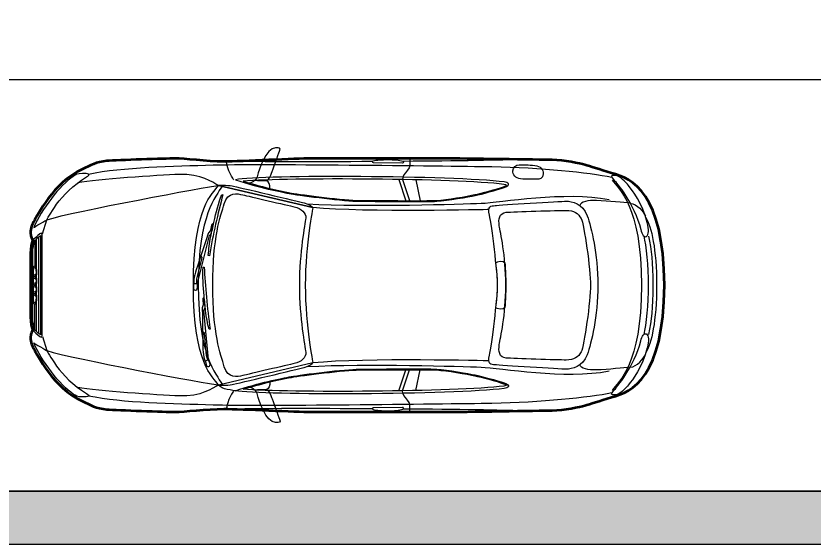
# Model space of a CAD drawing. Header units: millimetres. Extents: x 2646 to 50990, y 12226 to 40347.
# Drawn here: x 16179 to 22013, y 12226 to 16089 of the extents above; entities that cross this region are included whole.
import ezdxf

# ---------------------------------------------------------------- set-up
doc = ezdxf.new("R2010")
doc.units = ezdxf.units.MM
doc.layers.add('www.cad-blocks.net', color=7, linetype='Continuous')

# ---------------------------------------------------------------- blocks, each defined once
blk = doc.blocks.new('A$C0B5925C7')
at = {"lineweight": 25}
for points, knots in [([(2.9938, 1.7731), (2.9854, 1.7819), (2.9782, 1.7934), (2.9742, 1.808), (2.9742, 1.808), (2.9645, 1.8444), (2.9131, 2.0083), (2.8428, 2.0102), (2.8428, 2.0102), (2.8129, 2.0102), (2.8025, 2.0096), (2.8129, 1.9862), (2.8129, 1.9862), (2.8233, 1.9628), (2.8656, 1.8451), (2.8714, 1.8255), (2.8714, 1.8255), (2.8768, 1.8076), (2.8926, 1.781), (2.9032, 1.7713), (2.9032, 1.7713), (2.9322, 1.769), (2.9744, 1.7694), (2.9938, 1.7731)], [0, 0, 0, 0, 0.166667, 0.166667, 0.166667, 0.166667, 0.333333, 0.333333, 0.333333, 0.333333, 0.5, 0.5, 0.5, 0.5, 0.666667, 0.666667, 0.666667, 0.666667, 0.833333, 0.833333, 0.833333, 0.833333, 1, 1, 1, 1]), ([(1.862, 1.9319), (1.862, 1.9319), (1.862, 1.891), (1.862, 1.8776), (1.862, 1.8776), (1.862, 1.8642), (1.8945, 1.8287), (1.904, 1.8123), (1.904, 1.8123), (1.9135, 1.7959), (1.9158, 1.7779), (1.9158, 1.7779)], [0, 0, 0, 0, 0.333333, 0.333333, 0.333333, 0.333333, 0.666667, 0.666667, 0.666667, 0.666667, 1, 1, 1, 1]), ([(0.3845, 1.7931), (0.5553, 1.8273), (0.9012, 1.8636), (1.2614, 1.8698), (1.2614, 1.8698), (1.6217, 1.876), (3.0067, 1.8915), (3.2986, 1.8822), (3.2986, 1.8822), (3.5906, 1.8729), (3.9588, 1.8677), (4.2095, 1.816)], [0, 0, 0, 0, 0.333333, 0.333333, 0.333333, 0.333333, 0.666667, 0.666667, 0.666667, 0.666667, 1, 1, 1, 1]), ([(1.9153, 1.8987), (1.907, 1.8987), (1.9039, 1.91), (1.9122, 1.9125), (1.9122, 1.9125), (1.9361, 1.9201), (1.9786, 1.9239), (2.0212, 1.9239), (2.0212, 1.9239), (2.0638, 1.9239), (2.1053, 1.9214), (2.1302, 1.9138), (2.1302, 1.9138), (2.1375, 1.9113), (2.1354, 1.9012), (2.1271, 1.9012), (2.1271, 1.9012), (2.1271, 1.9012), (1.9153, 1.8987), (1.9153, 1.8987)], [0, 0, 0, 0, 0.2, 0.2, 0.2, 0.2, 0.4, 0.4, 0.4, 0.4, 0.6, 0.6, 0.6, 0.6, 0.8, 0.8, 0.8, 0.8, 1, 1, 1, 1]), ([(0.1736, 1.413), (0.2223, 1.6014), (0.3493, 1.754), (0.3721, 1.7775), (0.3721, 1.7775), (0.3922, 1.7982), (0.3944, 1.811), (0.359, 1.8077), (0.359, 1.8077), (0.3241, 1.8045), (0.2847, 1.7605), (0.2623, 1.7334), (0.2623, 1.7334), (0.2336, 1.6989), (0.1621, 1.6041), (0.1264, 1.464), (0.1264, 1.464), (0.1111, 1.4105), (0.1162, 1.3723), (0.1315, 1.3621), (0.1315, 1.3621), (0.1468, 1.3519), (0.1639, 1.3756), (0.1736, 1.413)], [0, 0, 0, 0, 0.166667, 0.166667, 0.166667, 0.166667, 0.333333, 0.333333, 0.333333, 0.333333, 0.5, 0.5, 0.5, 0.5, 0.666667, 0.666667, 0.666667, 0.666667, 0.833333, 0.833333, 0.833333, 0.833333, 1, 1, 1, 1]), ([(1.1717, 1.7605), (1.1433, 1.7569), (1.1175, 1.7393), (1.1717, 1.7205), (1.1717, 1.7205), (1.2259, 1.7017), (1.3365, 1.6711), (1.3836, 1.6616), (1.3836, 1.6616), (1.4307, 1.6522), (1.5861, 1.624), (1.6638, 1.6193), (1.6638, 1.6193), (1.7415, 1.6146), (2.1395, 1.6193), (2.2337, 1.6193), (2.2337, 1.6193), (2.3278, 1.6193), (2.6504, 1.6593), (2.7281, 1.6734), (2.7281, 1.6734), (2.8058, 1.6875), (2.9612, 1.7181), (3.1363, 1.7771), (3.1363, 1.7771), (2.9424, 1.8123), (1.5414, 1.8076), (1.1717, 1.7605)], [0, 0, 0, 0, 0.142857, 0.142857, 0.142857, 0.142857, 0.285714, 0.285714, 0.285714, 0.285714, 0.428571, 0.428571, 0.428571, 0.428571, 0.571429, 0.571429, 0.571429, 0.571429, 0.714286, 0.714286, 0.714286, 0.714286, 0.857143, 0.857143, 0.857143, 0.857143, 1, 1, 1, 1]), ([(3.2603, 1.7355), (3.3026, 1.7567), (3.3871, 1.8223), (3.5468, 1.8153), (3.5468, 1.8153), (3.7065, 1.8083), (4.147, 1.78), (4.2872, 1.7545)], [0, 0, 0, 0, 0.5, 0.5, 0.5, 0.5, 1, 1, 1, 1]), ([(4.2543, 1.822), (4.2139, 1.822), (4.1894, 1.8174), (4.2245, 1.7967), (4.2245, 1.7967), (4.4212, 1.6805), (4.5136, 1.4839), (4.5136, 1.4839), (4.5136, 1.4839), (4.5136, 1.4839), (4.6091, 1.4307), (4.6104, 1.4273), (4.6104, 1.4273), (4.5555, 1.557), (4.4172, 1.7392), (4.3213, 1.8012), (4.3213, 1.8012), (4.302, 1.8161), (4.2923, 1.822), (4.2543, 1.822)], [0, 0, 0, 0, 0.2, 0.2, 0.2, 0.2, 0.4, 0.4, 0.4, 0.4, 0.6, 0.6, 0.6, 0.6, 0.8, 0.8, 0.8, 0.8, 1, 1, 1, 1]), ([(0.3819, 0.2359), (0.3357, 0.3034), (0.1689, 0.4187), (0.1689, 1.0051), (0.1689, 1.0051), (0.1689, 1.5915), (0.3357, 1.7069), (0.3819, 1.7743)], [0, 0, 0, 0, 0.5, 0.5, 0.5, 0.5, 1, 1, 1, 1]), ([(1.1732, 1.7426), (1.1732, 1.7426), (1.1732, 1.7426), (1.1732, 1.7426), (1.1732, 1.7426), (1.1628, 1.7413), (1.1568, 1.7385), (1.1539, 1.7364), (1.1539, 1.7364), (1.1564, 1.7342), (1.1621, 1.7305), (1.1756, 1.7258), (1.1756, 1.7258), (1.2284, 1.7075), (1.3385, 1.6769), (1.386, 1.6674), (1.386, 1.6674), (1.4428, 1.6561), (1.5919, 1.6297), (1.6645, 1.6253), (1.6645, 1.6253), (1.7214, 1.6218), (1.9536, 1.6235), (2.1072, 1.6246), (2.1072, 1.6246), (2.1072, 1.6246), (2.2337, 1.6253), (2.2337, 1.6253), (2.2337, 1.6253), (2.3276, 1.6253), (2.6517, 1.6657), (2.726, 1.6792), (2.726, 1.6792), (2.8502, 1.7018), (2.9685, 1.7311), (3.0794, 1.7657), (3.0794, 1.7657), (2.7581, 1.7934), (1.5158, 1.7862), (1.1732, 1.7426)], [0, 0, 0, 0, 0.1, 0.1, 0.1, 0.1, 0.2, 0.2, 0.2, 0.2, 0.3, 0.3, 0.3, 0.3, 0.4, 0.4, 0.4, 0.4, 0.5, 0.5, 0.5, 0.5, 0.6, 0.6, 0.6, 0.6, 0.7, 0.7, 0.7, 0.7, 0.8, 0.8, 0.8, 0.8, 0.9, 0.9, 0.9, 0.9, 1, 1, 1, 1]), ([(2.9938, 1.7731), (2.9744, 1.7694), (2.9322, 1.769), (2.9032, 1.7713), (2.9032, 1.7713), (2.9041, 1.7705), (2.9051, 1.7695), (2.9059, 1.769), (2.9059, 1.769), (2.8949, 1.7638), (2.8803, 1.737), (2.8843, 1.7123), (2.8843, 1.7123), (2.8978, 1.7156), (3.0326, 1.7516), (3.0326, 1.7516), (3.0326, 1.7516), (3.0214, 1.753), (3.0063, 1.76), (2.9938, 1.7731)], [0, 0, 0, 0, 0.2, 0.2, 0.2, 0.2, 0.4, 0.4, 0.4, 0.4, 0.6, 0.6, 0.6, 0.6, 0.8, 0.8, 0.8, 0.8, 1, 1, 1, 1]), ([(2.6117, 1.6006), (2.1722, 1.5762), (1.4811, 1.5991), (1.3408, 1.6044), (1.3408, 1.6044), (1.2006, 1.6097), (0.7241, 1.6955), (0.4054, 1.6326)], [0, 0, 0, 0, 0.5, 0.5, 0.5, 0.5, 1, 1, 1, 1]), ([(3.2603, 1.7355), (3.2603, 1.7355), (2.5695, 1.5733), (2.5695, 1.5733), (2.5695, 1.5733), (2.5695, 1.5733), (2.5946, 1.5987), (2.634, 1.6079), (2.634, 1.6079), (2.6734, 1.6172), (3.1237, 1.7248), (3.1608, 1.7317), (3.1608, 1.7317), (3.1978, 1.7387), (3.2603, 1.7355), (3.2603, 1.7355)], [0, 0, 0, 0, 0.25, 0.25, 0.25, 0.25, 0.5, 0.5, 0.5, 0.5, 0.75, 0.75, 0.75, 0.75, 1, 1, 1, 1]), ([(2.6251, 1.0051), (2.6251, 0.6975), (2.5695, 0.4369), (2.5695, 0.4369), (2.5695, 0.4369), (2.5695, 0.4369), (3.2603, 0.2747), (3.2603, 0.2747), (3.2603, 0.2747), (3.302, 0.3396), (3.4434, 0.4241), (3.4434, 1.0051), (3.4434, 1.0051), (3.4434, 1.5861), (3.302, 1.6706), (3.2603, 1.7355), (3.2603, 1.7355), (3.2603, 1.7355), (2.5695, 1.5733), (2.5695, 1.5733), (2.5695, 1.5733), (2.5695, 1.5733), (2.6251, 1.3127), (2.6251, 1.0051)], [0, 0, 0, 0, 0.166667, 0.166667, 0.166667, 0.166667, 0.333333, 0.333333, 0.333333, 0.333333, 0.5, 0.5, 0.5, 0.5, 0.666667, 0.666667, 0.666667, 0.666667, 0.833333, 0.833333, 0.833333, 0.833333, 1, 1, 1, 1]), ([(3.2342, 0.2809), (3.2762, 0.3599), (3.4077, 0.4819), (3.4077, 1.0051), (3.4077, 1.0051), (3.4077, 1.5283), (3.2762, 1.6504), (3.2342, 1.7294)], [0, 0, 0, 0, 0.5, 0.5, 0.5, 0.5, 1, 1, 1, 1]), ([(2.6686, 1.0051), (2.6686, 0.761), (2.6285, 0.5611), (2.6215, 0.5149), (2.6215, 0.5149), (2.6158, 0.4771), (2.6567, 0.4422), (2.7056, 0.4317), (2.7056, 0.4317), (2.7546, 0.4211), (3.0404, 0.3536), (3.0814, 0.3444), (3.0814, 0.3444), (3.1225, 0.3351), (3.19, 0.3192), (3.2177, 0.4092), (3.2177, 0.4092), (3.2455, 0.4991), (3.3024, 0.6581), (3.3024, 1.0051), (3.3024, 1.0051), (3.3024, 1.3522), (3.2455, 1.5111), (3.2177, 1.6011), (3.2177, 1.6011), (3.19, 1.691), (3.1225, 1.6751), (3.0814, 1.6659), (3.0814, 1.6659), (3.0404, 1.6566), (2.7546, 1.5892), (2.7056, 1.5786), (2.7056, 1.5786), (2.6567, 1.568), (2.6158, 1.5331), (2.6215, 1.4954), (2.6215, 1.4954), (2.6285, 1.4491), (2.6686, 1.2493), (2.6686, 1.0051)], [0, 0, 0, 0, 0.1, 0.1, 0.1, 0.1, 0.2, 0.2, 0.2, 0.2, 0.3, 0.3, 0.3, 0.3, 0.4, 0.4, 0.4, 0.4, 0.5, 0.5, 0.5, 0.5, 0.6, 0.6, 0.6, 0.6, 0.7, 0.7, 0.7, 0.7, 0.8, 0.8, 0.8, 0.8, 0.9, 0.9, 0.9, 0.9, 1, 1, 1, 1]), ([(0.2521, 1.6055), (0.2956, 1.6107), (0.407, 1.621), (0.4971, 1.6249), (0.4971, 1.6249), (0.558, 1.6275), (0.6122, 1.6145), (0.6195, 1.5879)], [0, 0, 0, 0, 0.5, 0.5, 0.5, 0.5, 1, 1, 1, 1]), ([(0.4874, 1.0051), (0.4874, 0.7767), (0.5333, 0.5846), (0.565, 0.4965), (0.565, 0.4965), (0.5968, 0.4083), (0.678, 0.3907), (0.7185, 0.3907), (0.7185, 0.3907), (0.7591, 0.3907), (1.2055, 0.4189), (1.2373, 0.4224), (1.2373, 0.4224), (1.269, 0.4259), (1.2972, 0.4242), (1.2796, 0.4929), (1.2796, 0.4929), (1.2619, 0.5617), (1.2196, 0.9197), (1.2196, 1.0051), (1.2196, 1.0051), (1.2196, 1.0906), (1.2619, 1.4485), (1.2796, 1.5173), (1.2796, 1.5173), (1.2972, 1.5861), (1.269, 1.5843), (1.2373, 1.5878), (1.2373, 1.5878), (1.2055, 1.5914), (0.7591, 1.6196), (0.7185, 1.6196), (0.7185, 1.6196), (0.678, 1.6196), (0.5968, 1.6019), (0.565, 1.5138), (0.565, 1.5138), (0.5333, 1.4256), (0.4874, 1.2336), (0.4874, 1.0051)], [0, 0, 0, 0, 0.1, 0.1, 0.1, 0.1, 0.2, 0.2, 0.2, 0.2, 0.3, 0.3, 0.3, 0.3, 0.4, 0.4, 0.4, 0.4, 0.5, 0.5, 0.5, 0.5, 0.6, 0.6, 0.6, 0.6, 0.7, 0.7, 0.7, 0.7, 0.8, 0.8, 0.8, 0.8, 0.9, 0.9, 0.9, 0.9, 1, 1, 1, 1]), ([(3.361, 1.5493), (3.3701, 1.5234), (3.3724, 1.5021), (3.3732, 1.4762), (3.3732, 1.4762), (3.3732, 1.4572), (3.3785, 1.1707), (3.3785, 1.1707), (3.3785, 1.1707), (3.3785, 1.1707), (3.3709, 1.1486), (3.3709, 1.1486), (3.3709, 1.1486), (3.3709, 1.1486), (3.3739, 1.1235), (3.3747, 1.1098), (3.3747, 1.1098), (3.3762, 1.0961), (3.364, 1.0938), (3.364, 1.0938), (3.364, 1.0938), (3.364, 1.0938), (3.3564, 1.1692), (3.3564, 1.1692), (3.3564, 1.1692), (3.3564, 1.1692), (3.3663, 1.1898), (3.3663, 1.1898), (3.3663, 1.1898), (3.3663, 1.1898), (3.3328, 1.5478), (3.3328, 1.5478), (3.3328, 1.5478), (3.3328, 1.5478), (3.329, 1.5585), (3.3236, 1.5752), (3.3236, 1.5752), (3.3183, 1.5912), (3.3229, 1.5966), (3.3297, 1.5988), (3.3297, 1.5988), (3.3373, 1.6011), (3.3435, 1.6027), (3.3472, 1.5928), (3.3472, 1.5928), (3.3503, 1.5829), (3.3556, 1.5661), (3.361, 1.5493)], [0, 0, 0, 0, 0.083333, 0.083333, 0.083333, 0.083333, 0.166667, 0.166667, 0.166667, 0.166667, 0.25, 0.25, 0.25, 0.25, 0.333333, 0.333333, 0.333333, 0.333333, 0.416667, 0.416667, 0.416667, 0.416667, 0.5, 0.5, 0.5, 0.5, 0.583333, 0.583333, 0.583333, 0.583333, 0.666667, 0.666667, 0.666667, 0.666667, 0.75, 0.75, 0.75, 0.75, 0.833333, 0.833333, 0.833333, 0.833333, 0.916667, 0.916667, 0.916667, 0.916667, 1, 1, 1, 1]), ([(0.5402, 1.0051), (0.5402, 0.8968), (0.588, 0.5564), (0.6091, 0.5176), (0.6091, 0.5176), (0.6303, 0.4788), (0.6603, 0.4577), (0.7185, 0.4577), (0.7185, 0.4577), (0.7768, 0.4577), (1.1032, 0.4683), (1.1561, 0.4718), (1.1561, 0.4718), (1.209, 0.4753), (1.2143, 0.5229), (1.2073, 0.5705), (1.2073, 0.5705), (1.2002, 0.6181), (1.1596, 0.7857), (1.1596, 1.0051), (1.1596, 1.0051), (1.1596, 1.2246), (1.2002, 1.3921), (1.2073, 1.4397), (1.2073, 1.4397), (1.2143, 1.4873), (1.209, 1.5349), (1.1561, 1.5385), (1.1561, 1.5385), (1.1032, 1.542), (0.7768, 1.5526), (0.7185, 1.5526), (0.7185, 1.5526), (0.6603, 1.5526), (0.6303, 1.5314), (0.6091, 1.4926), (0.6091, 1.4926), (0.588, 1.4538), (0.5402, 1.1135), (0.5402, 1.0051)], [0, 0, 0, 0, 0.1, 0.1, 0.1, 0.1, 0.2, 0.2, 0.2, 0.2, 0.3, 0.3, 0.3, 0.3, 0.4, 0.4, 0.4, 0.4, 0.5, 0.5, 0.5, 0.5, 0.6, 0.6, 0.6, 0.6, 0.7, 0.7, 0.7, 0.7, 0.8, 0.8, 0.8, 0.8, 0.9, 0.9, 0.9, 0.9, 1, 1, 1, 1]), ([(3.3366, 1.5524), (3.3366, 1.5524), (3.3472, 1.5196), (3.3472, 1.5196), (3.3472, 1.5196), (3.3472, 1.5196), (3.3617, 1.3558), (3.3617, 1.3558), (3.3617, 1.3558), (3.3617, 1.3558), (3.3747, 1.3467), (3.3747, 1.3467)], [0, 0, 0, 0, 0.333333, 0.333333, 0.333333, 0.333333, 0.666667, 0.666667, 0.666667, 0.666667, 1, 1, 1, 1]), ([(0.1367, 0.5103), (0.0948, 0.5758), (0.0578, 0.7467), (0.0578, 1.0051), (0.0578, 1.0051), (0.0578, 1.2635), (0.0948, 1.4344), (0.1367, 1.4999)], [0, 0, 0, 0, 0.5, 0.5, 0.5, 0.5, 1, 1, 1, 1]), ([(0.116, 0.6453), (0.0975, 0.7504), (0.0843, 0.834), (0.0843, 1.0051), (0.0843, 1.0051), (0.0843, 1.1763), (0.0975, 1.2598), (0.116, 1.3649)], [0, 0, 0, 0, 0.5, 0.5, 0.5, 0.5, 1, 1, 1, 1]), ([(0.1501, 0.6453), (0.1372, 0.7134), (0.1187, 0.8684), (0.1187, 1.0051), (0.1187, 1.0051), (0.1187, 1.1419), (0.1372, 1.2969), (0.1501, 1.3649)], [0, 0, 0, 0, 0.5, 0.5, 0.5, 0.5, 1, 1, 1, 1]), ([(4.6297, 1.0013), (4.6297, 1.0013), (4.6297, 0.7709), (4.6297, 0.7709), (4.6297, 0.7709), (4.6297, 0.7339), (4.6212, 0.7004), (4.6172, 0.6842), (4.6172, 0.6842), (4.6172, 0.6842), (4.6164, 0.6812), (4.6164, 0.6812), (4.6164, 0.6812), (4.6117, 0.6665), (4.5822, 0.6438), (4.5663, 0.6295), (4.5663, 0.6295), (4.5505, 0.6151), (4.5489, 0.6295), (4.5489, 0.6552), (4.5489, 0.6552), (4.5489, 0.6809), (4.5489, 1.0051), (4.5489, 1.0051), (4.5489, 1.0051), (4.5489, 1.0051), (4.5489, 1.3294), (4.5489, 1.3551), (4.5489, 1.3551), (4.5489, 1.3808), (4.5505, 1.3951), (4.5663, 1.3808), (4.5663, 1.3808), (4.5822, 1.3664), (4.6117, 1.3437), (4.6164, 1.3291), (4.6164, 1.3291), (4.6164, 1.3291), (4.6172, 1.326), (4.6172, 1.326), (4.6172, 1.326), (4.6212, 1.3099), (4.6297, 1.2763), (4.6297, 1.2394), (4.6297, 1.2394), (4.6297, 1.2394), (4.6297, 1.0089), (4.6297, 1.0089), (4.6297, 1.0089), (4.6297, 1.0089), (4.6297, 1.0013), (4.6297, 1.0013)], [0, 0, 0, 0, 0.076923, 0.076923, 0.076923, 0.076923, 0.153846, 0.153846, 0.153846, 0.153846, 0.230769, 0.230769, 0.230769, 0.230769, 0.307692, 0.307692, 0.307692, 0.307692, 0.384615, 0.384615, 0.384615, 0.384615, 0.461538, 0.461538, 0.461538, 0.461538, 0.538462, 0.538462, 0.538462, 0.538462, 0.615385, 0.615385, 0.615385, 0.615385, 0.692308, 0.692308, 0.692308, 0.692308, 0.769231, 0.769231, 0.769231, 0.769231, 0.846154, 0.846154, 0.846154, 0.846154, 0.923077, 0.923077, 0.923077, 0.923077, 1, 1, 1, 1]), ([(4.561, 1.3551), (4.561, 1.3551), (4.561, 1.3551), (4.561, 1.3551), (4.561, 1.3551), (4.561, 1.3551), (4.561, 0.6552), (4.561, 0.6552), (4.561, 0.6552), (4.561, 0.6493), (4.5611, 0.6447), (4.5613, 0.641), (4.5613, 0.641), (4.5646, 0.6439), (4.5696, 0.6482), (4.5696, 0.6482), (4.5696, 0.6482), (4.5818, 0.6588), (4.6022, 0.6763), (4.6049, 0.6848), (4.6049, 0.6848), (4.6049, 0.6848), (4.6055, 0.6872), (4.6055, 0.6872), (4.6055, 0.6872), (4.6095, 0.7029), (4.6177, 0.7354), (4.6177, 0.7709), (4.6177, 0.7709), (4.6177, 0.7709), (4.6178, 1.2394), (4.6178, 1.2394), (4.6178, 1.2394), (4.6178, 1.2748), (4.6095, 1.3074), (4.6055, 1.323), (4.6055, 1.323), (4.6055, 1.323), (4.6047, 1.3261), (4.6047, 1.3261), (4.6047, 1.3261), (4.6023, 1.3339), (4.5818, 1.3515), (4.5696, 1.362), (4.5696, 1.362), (4.5696, 1.362), (4.5646, 1.3664), (4.5613, 1.3692), (4.5613, 1.3692), (4.5611, 1.3655), (4.561, 1.361), (4.561, 1.3551)], [0, 0, 0, 0, 0.076923, 0.076923, 0.076923, 0.076923, 0.153846, 0.153846, 0.153846, 0.153846, 0.230769, 0.230769, 0.230769, 0.230769, 0.307692, 0.307692, 0.307692, 0.307692, 0.384615, 0.384615, 0.384615, 0.384615, 0.461538, 0.461538, 0.461538, 0.461538, 0.538462, 0.538462, 0.538462, 0.538462, 0.615385, 0.615385, 0.615385, 0.615385, 0.692308, 0.692308, 0.692308, 0.692308, 0.769231, 0.769231, 0.769231, 0.769231, 0.846154, 0.846154, 0.846154, 0.846154, 0.923077, 0.923077, 0.923077, 0.923077, 1, 1, 1, 1]), ([(3.3724, 0.8729), (3.377, 0.9384), (3.3716, 1.01), (3.3648, 1.0839), (3.3648, 1.0839), (3.361, 1.1197), (3.3579, 1.1555), (3.3541, 1.1905), (3.3541, 1.1905), (3.3495, 1.24), (3.3396, 1.2819), (3.329, 1.3276), (3.329, 1.3276), (3.329, 1.3276), (3.3206, 1.3276), (3.3206, 1.3276), (3.3206, 1.3276), (3.3427, 1.1722), (3.3579, 1.0107), (3.364, 0.8721), (3.364, 0.8721), (3.364, 0.8721), (3.3724, 0.8729), (3.3724, 0.8729)], [0, 0, 0, 0, 0.166667, 0.166667, 0.166667, 0.166667, 0.333333, 0.333333, 0.333333, 0.333333, 0.5, 0.5, 0.5, 0.5, 0.666667, 0.666667, 0.666667, 0.666667, 0.833333, 0.833333, 0.833333, 0.833333, 1, 1, 1, 1]), ([(1.1596, 1.0051), (1.1596, 1.0051), (1.1619, 0.8757), (1.1669, 0.842), (1.1669, 0.842), (1.17, 0.8209), (1.2331, 0.8308), (1.2322, 0.8407), (1.2322, 0.8407), (1.2261, 0.9027), (1.2196, 0.9548), (1.2196, 1.0051), (1.2196, 1.0051), (1.2196, 1.0554), (1.2261, 1.1076), (1.2322, 1.1696), (1.2322, 1.1696), (1.2331, 1.1794), (1.17, 1.1894), (1.1669, 1.1683), (1.1669, 1.1683), (1.1619, 1.1345), (1.1596, 1.0051), (1.1596, 1.0051)], [0, 0, 0, 0, 0.166667, 0.166667, 0.166667, 0.166667, 0.333333, 0.333333, 0.333333, 0.333333, 0.5, 0.5, 0.5, 0.5, 0.666667, 0.666667, 0.666667, 0.666667, 0.833333, 0.833333, 0.833333, 0.833333, 1, 1, 1, 1]), ([(3.441, 0.9841), (3.441, 0.9559), (3.4364, 0.9353), (3.4288, 0.9109), (3.4288, 0.9109), (3.4235, 0.8927), (3.3335, 0.623), (3.3335, 0.623), (3.3335, 0.623), (3.3335, 0.623), (3.319, 0.6047), (3.319, 0.6047), (3.319, 0.6047), (3.319, 0.6047), (3.3145, 0.5803), (3.3114, 0.5666), (3.3114, 0.5666), (3.3076, 0.5529), (3.2954, 0.5544), (3.2954, 0.5544), (3.2954, 0.5544), (3.2954, 0.5544), (3.3122, 0.6291), (3.3122, 0.6291), (3.3122, 0.6291), (3.3122, 0.6291), (3.3244, 0.6413), (3.3244, 0.6413), (3.3244, 0.6413), (3.3244, 0.6413), (3.4136, 0.9917), (3.4136, 0.9917), (3.4136, 0.9917), (3.4136, 0.9917), (3.4136, 1.0031), (3.4136, 1.0206), (3.4136, 1.0206), (3.4143, 1.0382), (3.4204, 1.0412), (3.4273, 1.0412), (3.4273, 1.0412), (3.4349, 1.0412), (3.4418, 1.0404), (3.4418, 1.0298), (3.4418, 1.0298), (3.4425, 1.0191), (3.4418, 1.0016), (3.441, 0.9841)], [0, 0, 0, 0, 0.083333, 0.083333, 0.083333, 0.083333, 0.166667, 0.166667, 0.166667, 0.166667, 0.25, 0.25, 0.25, 0.25, 0.333333, 0.333333, 0.333333, 0.333333, 0.416667, 0.416667, 0.416667, 0.416667, 0.5, 0.5, 0.5, 0.5, 0.583333, 0.583333, 0.583333, 0.583333, 0.666667, 0.666667, 0.666667, 0.666667, 0.75, 0.75, 0.75, 0.75, 0.833333, 0.833333, 0.833333, 0.833333, 0.916667, 0.916667, 0.916667, 0.916667, 1, 1, 1, 1]), ([(3.4189, 0.9955), (3.4189, 0.9955), (3.4181, 0.9605), (3.4181, 0.9605), (3.4181, 0.9605), (3.4181, 0.9605), (3.3785, 0.802), (3.3785, 0.802), (3.3785, 0.802), (3.3785, 0.802), (3.3884, 0.7891), (3.3884, 0.7891)], [0, 0, 0, 0, 0.333333, 0.333333, 0.333333, 0.333333, 0.666667, 0.666667, 0.666667, 0.666667, 1, 1, 1, 1]), ([(3.236, 0.3419), (3.2596, 0.4028), (3.2771, 0.4722), (3.2931, 0.5453), (3.2931, 0.5453), (3.3007, 0.5803), (3.3091, 0.6154), (3.316, 0.6497), (3.316, 0.6497), (3.3267, 0.6976), (3.3305, 0.7411), (3.3343, 0.7883), (3.3343, 0.7883), (3.3343, 0.7883), (3.3267, 0.7906), (3.3267, 0.7906), (3.3267, 0.7906), (3.3, 0.6359), (3.2649, 0.4782), (3.2276, 0.3442), (3.2276, 0.3442), (3.2276, 0.3442), (3.236, 0.3419), (3.236, 0.3419)], [0, 0, 0, 0, 0.166667, 0.166667, 0.166667, 0.166667, 0.333333, 0.333333, 0.333333, 0.333333, 0.5, 0.5, 0.5, 0.5, 0.666667, 0.666667, 0.666667, 0.666667, 0.833333, 0.833333, 0.833333, 0.833333, 1, 1, 1, 1]), ([(0.1736, 0.5972), (0.2223, 0.4088), (0.3493, 0.2562), (0.3721, 0.2327), (0.3721, 0.2327), (0.3922, 0.212), (0.3944, 0.1993), (0.359, 0.2025), (0.359, 0.2025), (0.3241, 0.2057), (0.2847, 0.2498), (0.2623, 0.2768), (0.2623, 0.2768), (0.2336, 0.3113), (0.1621, 0.4062), (0.1264, 0.5463), (0.1264, 0.5463), (0.1111, 0.5997), (0.1162, 0.638), (0.1315, 0.6481), (0.1315, 0.6481), (0.1468, 0.6583), (0.1639, 0.6346), (0.1736, 0.5972)], [0, 0, 0, 0, 0.166667, 0.166667, 0.166667, 0.166667, 0.333333, 0.333333, 0.333333, 0.333333, 0.5, 0.5, 0.5, 0.5, 0.666667, 0.666667, 0.666667, 0.666667, 0.833333, 0.833333, 0.833333, 0.833333, 1, 1, 1, 1]), ([(4.2543, 0.1882), (4.2139, 0.1882), (4.1894, 0.1928), (4.2245, 0.2135), (4.2245, 0.2135), (4.4212, 0.3297), (4.5136, 0.5263), (4.5136, 0.5263), (4.5136, 0.5263), (4.5136, 0.5263), (4.6091, 0.5796), (4.6104, 0.5829), (4.6104, 0.5829), (4.5555, 0.4532), (4.4172, 0.271), (4.3213, 0.2091), (4.3213, 0.2091), (4.302, 0.1942), (4.2923, 0.1882), (4.2543, 0.1882)], [0, 0, 0, 0, 0.2, 0.2, 0.2, 0.2, 0.4, 0.4, 0.4, 0.4, 0.6, 0.6, 0.6, 0.6, 0.8, 0.8, 0.8, 0.8, 1, 1, 1, 1]), ([(0.2521, 0.4048), (0.2956, 0.3996), (0.407, 0.3893), (0.4971, 0.3854), (0.4971, 0.3854), (0.558, 0.3827), (0.6122, 0.3958), (0.6195, 0.4223)], [0, 0, 0, 0, 0.5, 0.5, 0.5, 0.5, 1, 1, 1, 1]), ([(2.6117, 0.4097), (2.1722, 0.434), (1.4811, 0.4111), (1.3408, 0.4058), (1.3408, 0.4058), (1.2006, 0.4005), (0.7241, 0.3147), (0.4054, 0.3776)], [0, 0, 0, 0, 0.5, 0.5, 0.5, 0.5, 1, 1, 1, 1]), ([(3.2603, 0.2747), (3.2603, 0.2747), (2.5695, 0.4369), (2.5695, 0.4369), (2.5695, 0.4369), (2.5695, 0.4369), (2.5946, 0.4116), (2.634, 0.4023), (2.634, 0.4023), (2.6734, 0.393), (3.1237, 0.2854), (3.1608, 0.2785), (3.1608, 0.2785), (3.1978, 0.2715), (3.2603, 0.2747), (3.2603, 0.2747)], [0, 0, 0, 0, 0.25, 0.25, 0.25, 0.25, 0.5, 0.5, 0.5, 0.5, 0.75, 0.75, 0.75, 0.75, 1, 1, 1, 1]), ([(1.1717, 0.2497), (1.1433, 0.2534), (1.1175, 0.2709), (1.1717, 0.2898), (1.1717, 0.2898), (1.2259, 0.3086), (1.3365, 0.3392), (1.3836, 0.3486), (1.3836, 0.3486), (1.4307, 0.358), (1.5861, 0.3863), (1.6638, 0.391), (1.6638, 0.391), (1.7415, 0.3957), (2.1395, 0.391), (2.2337, 0.391), (2.2337, 0.391), (2.3278, 0.391), (2.6504, 0.3509), (2.7281, 0.3368), (2.7281, 0.3368), (2.8058, 0.3227), (2.9612, 0.2921), (3.1363, 0.2332), (3.1363, 0.2332), (2.9424, 0.198), (1.5414, 0.2027), (1.1717, 0.2497)], [0, 0, 0, 0, 0.142857, 0.142857, 0.142857, 0.142857, 0.285714, 0.285714, 0.285714, 0.285714, 0.428571, 0.428571, 0.428571, 0.428571, 0.571429, 0.571429, 0.571429, 0.571429, 0.714286, 0.714286, 0.714286, 0.714286, 0.857143, 0.857143, 0.857143, 0.857143, 1, 1, 1, 1]), ([(1.1732, 0.2676), (1.1732, 0.2676), (1.1732, 0.2676), (1.1732, 0.2676), (1.1732, 0.2676), (1.1628, 0.269), (1.1568, 0.2718), (1.1539, 0.2738), (1.1539, 0.2738), (1.1564, 0.276), (1.1621, 0.2797), (1.1756, 0.2844), (1.1756, 0.2844), (1.2284, 0.3028), (1.3385, 0.3333), (1.386, 0.3428), (1.386, 0.3428), (1.4428, 0.3542), (1.5919, 0.3806), (1.6645, 0.385), (1.6645, 0.385), (1.7214, 0.3884), (1.9536, 0.3868), (2.1072, 0.3857), (2.1072, 0.3857), (2.1072, 0.3857), (2.2337, 0.385), (2.2337, 0.385), (2.2337, 0.385), (2.3276, 0.385), (2.6517, 0.3445), (2.726, 0.331), (2.726, 0.331), (2.8502, 0.3084), (2.9685, 0.2792), (3.0794, 0.2445), (3.0794, 0.2445), (2.7581, 0.2169), (1.5158, 0.224), (1.1732, 0.2676)], [0, 0, 0, 0, 0.1, 0.1, 0.1, 0.1, 0.2, 0.2, 0.2, 0.2, 0.3, 0.3, 0.3, 0.3, 0.4, 0.4, 0.4, 0.4, 0.5, 0.5, 0.5, 0.5, 0.6, 0.6, 0.6, 0.6, 0.7, 0.7, 0.7, 0.7, 0.8, 0.8, 0.8, 0.8, 0.9, 0.9, 0.9, 0.9, 1, 1, 1, 1]), ([(2.9938, 0.2371), (2.9744, 0.2409), (2.9322, 0.2412), (2.9032, 0.2389), (2.9032, 0.2389), (2.9041, 0.2398), (2.9051, 0.2407), (2.9059, 0.2413), (2.9059, 0.2413), (2.8949, 0.2465), (2.8803, 0.2733), (2.8843, 0.2979), (2.8843, 0.2979), (2.8978, 0.2947), (3.0326, 0.2587), (3.0326, 0.2587), (3.0326, 0.2587), (3.0214, 0.2572), (3.0063, 0.2502), (2.9938, 0.2371)], [0, 0, 0, 0, 0.2, 0.2, 0.2, 0.2, 0.4, 0.4, 0.4, 0.4, 0.6, 0.6, 0.6, 0.6, 0.8, 0.8, 0.8, 0.8, 1, 1, 1, 1]), ([(2.9938, 0.2371), (2.9854, 0.2283), (2.9782, 0.2169), (2.9742, 0.2023), (2.9742, 0.2023), (2.9645, 0.1658), (2.9131, 0.002), (2.8428, 0), (2.8428, 0), (2.8129, 0), (2.8025, 0.0006), (2.8129, 0.0241), (2.8129, 0.0241), (2.8233, 0.0475), (2.8656, 0.1652), (2.8714, 0.1847), (2.8714, 0.1847), (2.8768, 0.2027), (2.8926, 0.2292), (2.9032, 0.2389), (2.9032, 0.2389), (2.9322, 0.2412), (2.9744, 0.2409), (2.9938, 0.2371)], [0, 0, 0, 0, 0.166667, 0.166667, 0.166667, 0.166667, 0.333333, 0.333333, 0.333333, 0.333333, 0.5, 0.5, 0.5, 0.5, 0.666667, 0.666667, 0.666667, 0.666667, 0.833333, 0.833333, 0.833333, 0.833333, 1, 1, 1, 1]), ([(3.2603, 0.2747), (3.3026, 0.2536), (3.3871, 0.1879), (3.5468, 0.1949), (3.5468, 0.1949), (3.7065, 0.2019), (4.147, 0.2303), (4.2872, 0.2557)], [0, 0, 0, 0, 0.5, 0.5, 0.5, 0.5, 1, 1, 1, 1]), ([(0.3845, 0.2171), (0.5553, 0.183), (0.9012, 0.1466), (1.2614, 0.1404), (1.2614, 0.1404), (1.6217, 0.1342), (3.0067, 0.1187), (3.2986, 0.128), (3.2986, 0.128), (3.5906, 0.1373), (3.9588, 0.1425), (4.2095, 0.1942)], [0, 0, 0, 0, 0.333333, 0.333333, 0.333333, 0.333333, 0.666667, 0.666667, 0.666667, 0.666667, 1, 1, 1, 1]), ([(0.9347, 0.23), (0.9117, 0.2324), (0.8878, 0.2242), (0.8871, 0.1907), (0.8871, 0.1907), (0.8865, 0.1573), (0.9043, 0.1343), (0.9485, 0.1294), (0.9485, 0.1294), (0.9927, 0.1245), (1.0369, 0.1245), (1.0614, 0.1245), (1.0614, 0.1245), (1.086, 0.1245), (1.1081, 0.1417), (1.1081, 0.1686), (1.1081, 0.1686), (1.1081, 0.1956), (1.0909, 0.2226), (1.0516, 0.2275), (1.0516, 0.2275), (1.0123, 0.2324), (0.9347, 0.23), (0.9347, 0.23)], [0, 0, 0, 0, 0.166667, 0.166667, 0.166667, 0.166667, 0.333333, 0.333333, 0.333333, 0.333333, 0.5, 0.5, 0.5, 0.5, 0.666667, 0.666667, 0.666667, 0.666667, 0.833333, 0.833333, 0.833333, 0.833333, 1, 1, 1, 1]), ([(1.862, 0.0784), (1.862, 0.0784), (1.862, 0.1192), (1.862, 0.1326), (1.862, 0.1326), (1.862, 0.146), (1.8945, 0.1816), (1.904, 0.198), (1.904, 0.198), (1.9135, 0.2144), (1.9158, 0.2324), (1.9158, 0.2324)], [0, 0, 0, 0, 0.333333, 0.333333, 0.333333, 0.333333, 0.666667, 0.666667, 0.666667, 0.666667, 1, 1, 1, 1]), ([(1.9153, 0.1116), (1.907, 0.1116), (1.9039, 0.1002), (1.9122, 0.0977), (1.9122, 0.0977), (1.9361, 0.0901), (1.9786, 0.0864), (2.0212, 0.0864), (2.0212, 0.0864), (2.0638, 0.0864), (2.1053, 0.0889), (2.1302, 0.0964), (2.1302, 0.0964), (2.1375, 0.099), (2.1354, 0.109), (2.1271, 0.109), (2.1271, 0.109), (2.1271, 0.109), (1.9153, 0.1116), (1.9153, 0.1116)], [0, 0, 0, 0, 0.2, 0.2, 0.2, 0.2, 0.4, 0.4, 0.4, 0.4, 0.6, 0.6, 0.6, 0.6, 0.8, 0.8, 0.8, 0.8, 1, 1, 1, 1])]:
    blk.add_open_spline(points, degree=3, knots=knots, dxfattribs=at)
at = {"lineweight": 53}
blk.add_open_spline([(0, 1.0051), (0.0074, 1.6846), (0.2359, 1.7833), (0.3865, 1.825), (0.3865, 1.825), (0.4753, 1.8522), (0.5461, 1.8739), (0.5824, 1.8848), (0.5824, 1.8848), (0.6186, 1.8957), (0.7293, 1.9192), (0.8218, 1.9211), (0.8218, 1.9211), (0.9143, 1.9229), (1.4659, 1.9319), (1.6181, 1.9319), (1.6181, 1.9319), (1.7704, 1.9319), (2.4835, 1.9319), (2.585, 1.9319), (2.585, 1.9319), (2.6864, 1.9319), (3.0911, 1.9102), (3.2199, 1.9102), (3.2199, 1.9102), (3.3487, 1.9102), (3.5102, 1.9319), (3.5772, 1.9319), (3.5772, 1.9319), (3.6442, 1.9319), (3.998, 1.9193), (4.076, 1.9138), (4.076, 1.9138), (4.1541, 1.9084), (4.1983, 1.8792), (4.2538, 1.854), (4.2538, 1.854), (4.4697, 1.7561), (4.5876, 1.5059), (4.6057, 1.4787), (4.6057, 1.4787), (4.6239, 1.4515), (4.6337, 1.4226), (4.6337, 1.3881), (4.6337, 1.3881), (4.6337, 1.3535), (4.6166, 1.3445), (4.6202, 1.33), (4.6202, 1.33), (4.6239, 1.3155), (4.6337, 1.2794), (4.6337, 1.2394), (4.6337, 1.2394), (4.6337, 1.1994), (4.6337, 1.0051), (4.6337, 1.0051), (4.6337, 1.0051), (4.6337, 1.0051), (4.6337, 0.8109), (4.6337, 0.7709), (4.6337, 0.7709), (4.6337, 0.7308), (4.6239, 0.6947), (4.6202, 0.6802), (4.6202, 0.6802), (4.6166, 0.6657), (4.6337, 0.6568), (4.6337, 0.6222), (4.6337, 0.6222), (4.6337, 0.5876), (4.6239, 0.5587), (4.6057, 0.5315), (4.6057, 0.5315), (4.5876, 0.5043), (4.4697, 0.2542), (4.2538, 0.1563), (4.2538, 0.1563), (4.1983, 0.1311), (4.154, 0.1019), (4.076, 0.0964), (4.076, 0.0964), (3.998, 0.091), (3.6442, 0.0784), (3.5772, 0.0784), (3.5772, 0.0784), (3.5102, 0.0784), (3.3487, 0.1001), (3.2199, 0.1001), (3.2199, 0.1001), (3.0911, 0.1001), (2.6864, 0.0784), (2.585, 0.0784), (2.585, 0.0784), (2.4835, 0.0784), (1.7704, 0.0784), (1.6181, 0.0784), (1.6181, 0.0784), (1.4659, 0.0784), (0.9143, 0.0874), (0.8218, 0.0892), (0.8218, 0.0892), (0.7293, 0.091), (0.6186, 0.1145), (0.5824, 0.1254), (0.5824, 0.1254), (0.5461, 0.1363), (0.4753, 0.1581), (0.3865, 0.1853), (0.3865, 0.1853), (0.2359, 0.2269), (0.0074, 0.3256), (0, 1.0051)], degree=3, knots=[0, 0, 0, 0, 0.035714, 0.035714, 0.035714, 0.035714, 0.071429, 0.071429, 0.071429, 0.071429, 0.107143, 0.107143, 0.107143, 0.107143, 0.142857, 0.142857, 0.142857, 0.142857, 0.178571, 0.178571, 0.178571, 0.178571, 0.214286, 0.214286, 0.214286, 0.214286, 0.25, 0.25, 0.25, 0.25, 0.285714, 0.285714, 0.285714, 0.285714, 0.321429, 0.321429, 0.321429, 0.321429, 0.357143, 0.357143, 0.357143, 0.357143, 0.392857, 0.392857, 0.392857, 0.392857, 0.428571, 0.428571, 0.428571, 0.428571, 0.464286, 0.464286, 0.464286, 0.464286, 0.5, 0.5, 0.5, 0.5, 0.535714, 0.535714, 0.535714, 0.535714, 0.571429, 0.571429, 0.571429, 0.571429, 0.607143, 0.607143, 0.607143, 0.607143, 0.642857, 0.642857, 0.642857, 0.642857, 0.678571, 0.678571, 0.678571, 0.678571, 0.714286, 0.714286, 0.714286, 0.714286, 0.75, 0.75, 0.75, 0.75, 0.785714, 0.785714, 0.785714, 0.785714, 0.821429, 0.821429, 0.821429, 0.821429, 0.857143, 0.857143, 0.857143, 0.857143, 0.892857, 0.892857, 0.892857, 0.892857, 0.928571, 0.928571, 0.928571, 0.928571, 0.964286, 0.964286, 0.964286, 0.964286, 1, 1, 1, 1], dxfattribs=at)
at = {"lineweight": 25}
for points in [[(1.0581, 1.925), (1.1655, 1.919), (1.5187, 1.9139), (1.9092, 1.9109)], [(2.1344, 1.9094), (2.5554, 1.907), (2.974, 1.9073), (3.1425, 1.9116)], [(3.1473, 1.7758), (3.1473, 1.7758), (3.201, 1.8519), (3.201, 1.9103)], [(1.8167, 1.7758), (1.8167, 1.7758), (1.7863, 1.6233), (1.7863, 1.6233)], [(1.9158, 1.7779), (1.9158, 1.7779), (1.862, 1.6172), (1.862, 1.6172)], [(1.9414, 1.7783), (1.9414, 1.7783), (1.8905, 1.6233), (1.8905, 1.6233)], [(3.1251, 1.7783), (3.1569, 1.7748), (3.2359, 1.7673), (3.2603, 1.7355)], [(4.5136, 1.4839), (4.3231, 1.5438), (3.3474, 1.7252), (3.2521, 1.7358)], [(0.2521, 1.6055), (0.1963, 1.5995), (0.1566, 1.5448), (0.1397, 1.5093)], [(1.2847, 1.5584), (1.2847, 1.5584), (2.185, 1.5359), (2.5695, 1.5733)], [(3.3312, 1.5509), (3.3312, 1.5509), (3.3579, 1.56), (3.3579, 1.56)], [(4.5452, 1.381), (4.5452, 1.381), (4.5136, 1.4839), (4.5136, 1.4839)], [(4.5741, 1.3581), (4.5741, 1.3581), (4.5741, 0.6529), (4.5741, 0.6529)], [(4.589, 1.3448), (4.589, 1.3448), (4.589, 0.6675), (4.589, 0.6675)], [(4.6032, 1.3291), (4.6032, 1.3291), (4.6032, 1.1458), (4.6032, 1.1458)], [(3.4136, 0.9955), (3.4136, 0.9955), (3.4418, 0.9947), (3.4418, 0.9947)], [(4.6032, 0.6812), (4.6032, 0.6812), (4.6032, 0.8644), (4.6032, 0.8644)], [(4.5452, 0.6292), (4.5452, 0.6292), (4.5136, 0.5263), (4.5136, 0.5263)], [(4.5136, 0.5263), (4.3231, 0.4665), (3.3474, 0.285), (3.2521, 0.2744)], [(0.2521, 0.4048), (0.1963, 0.4107), (0.1566, 0.4654), (0.1397, 0.501)], [(1.2847, 0.4518), (1.2847, 0.4518), (2.185, 0.4744), (2.5695, 0.4369)], [(1.8167, 0.2344), (1.8167, 0.2344), (1.7863, 0.387), (1.7863, 0.387)], [(1.9158, 0.2324), (1.9158, 0.2324), (1.862, 0.393), (1.862, 0.393)], [(1.9414, 0.2319), (1.9414, 0.2319), (1.8905, 0.3869), (1.8905, 0.3869)], [(3.1473, 0.2345), (3.1473, 0.2345), (3.201, 0.1584), (3.201, 0.0999)], [(1.0581, 0.0852), (1.1655, 0.0912), (1.5187, 0.0964), (1.9092, 0.0994)], [(2.1344, 0.1009), (2.5554, 0.1032), (2.974, 0.1029), (3.1425, 0.0987)]]:
    blk.add_open_spline(points, degree=3, dxfattribs=at)
for points, knots in [([(4.2543, 1.822), (4.2139, 1.822), (4.1894, 1.8174), (4.2245, 1.7967), (4.2245, 1.7967), (4.4212, 1.6805), (4.5136, 1.4839), (4.5136, 1.4839), (4.5136, 1.4839), (4.5136, 1.4839), (4.6091, 1.4307), (4.6104, 1.4273), (4.6104, 1.4273), (4.5555, 1.557), (4.4172, 1.7392), (4.3213, 1.8012), (4.3213, 1.8012), (4.302, 1.8161), (4.2923, 1.822), (4.2543, 1.822)], [0, 0, 0, 0, 0.2, 0.2, 0.2, 0.2, 0.4, 0.4, 0.4, 0.4, 0.6, 0.6, 0.6, 0.6, 0.8, 0.8, 0.8, 0.8, 1, 1, 1, 1]), ([(3.2603, 1.7355), (3.2603, 1.7355), (2.5695, 1.5733), (2.5695, 1.5733), (2.5695, 1.5733), (2.5695, 1.5733), (2.5946, 1.5987), (2.634, 1.6079), (2.634, 1.6079), (2.6734, 1.6172), (3.1237, 1.7248), (3.1608, 1.7317), (3.1608, 1.7317), (3.1978, 1.7387), (3.2603, 1.7355), (3.2603, 1.7355)], [0, 0, 0, 0, 0.25, 0.25, 0.25, 0.25, 0.5, 0.5, 0.5, 0.5, 0.75, 0.75, 0.75, 0.75, 1, 1, 1, 1]), ([(2.6251, 1.0051), (2.6251, 0.6975), (2.5695, 0.4369), (2.5695, 0.4369), (2.5695, 0.4369), (2.5695, 0.4369), (3.2603, 0.2747), (3.2603, 0.2747), (3.2603, 0.2747), (3.302, 0.3396), (3.4434, 0.4241), (3.4434, 1.0051), (3.4434, 1.0051), (3.4434, 1.5861), (3.302, 1.6706), (3.2603, 1.7355), (3.2603, 1.7355), (3.2603, 1.7355), (2.5695, 1.5733), (2.5695, 1.5733), (2.5695, 1.5733), (2.5695, 1.5733), (2.6251, 1.3127), (2.6251, 1.0051)], [0, 0, 0, 0, 0.166667, 0.166667, 0.166667, 0.166667, 0.333333, 0.333333, 0.333333, 0.333333, 0.5, 0.5, 0.5, 0.5, 0.666667, 0.666667, 0.666667, 0.666667, 0.833333, 0.833333, 0.833333, 0.833333, 1, 1, 1, 1]), ([(0.4874, 1.0051), (0.4874, 0.7767), (0.5333, 0.5846), (0.565, 0.4965), (0.565, 0.4965), (0.5968, 0.4083), (0.678, 0.3907), (0.7185, 0.3907), (0.7185, 0.3907), (0.7591, 0.3907), (1.2055, 0.4189), (1.2373, 0.4224), (1.2373, 0.4224), (1.269, 0.4259), (1.2972, 0.4242), (1.2796, 0.4929), (1.2796, 0.4929), (1.2619, 0.5617), (1.2196, 0.9197), (1.2196, 1.0051), (1.2196, 1.0051), (1.2196, 1.0906), (1.2619, 1.4485), (1.2796, 1.5173), (1.2796, 1.5173), (1.2972, 1.5861), (1.269, 1.5843), (1.2373, 1.5878), (1.2373, 1.5878), (1.2055, 1.5914), (0.7591, 1.6196), (0.7185, 1.6196), (0.7185, 1.6196), (0.678, 1.6196), (0.5968, 1.6019), (0.565, 1.5138), (0.565, 1.5138), (0.5333, 1.4256), (0.4874, 1.2336), (0.4874, 1.0051)], [0, 0, 0, 0, 0.1, 0.1, 0.1, 0.1, 0.2, 0.2, 0.2, 0.2, 0.3, 0.3, 0.3, 0.3, 0.4, 0.4, 0.4, 0.4, 0.5, 0.5, 0.5, 0.5, 0.6, 0.6, 0.6, 0.6, 0.7, 0.7, 0.7, 0.7, 0.8, 0.8, 0.8, 0.8, 0.9, 0.9, 0.9, 0.9, 1, 1, 1, 1]), ([(3.361, 1.5493), (3.3701, 1.5234), (3.3724, 1.5021), (3.3732, 1.4762), (3.3732, 1.4762), (3.3732, 1.4572), (3.3785, 1.1707), (3.3785, 1.1707), (3.3785, 1.1707), (3.3785, 1.1707), (3.3709, 1.1486), (3.3709, 1.1486), (3.3709, 1.1486), (3.3709, 1.1486), (3.3739, 1.1235), (3.3747, 1.1098), (3.3747, 1.1098), (3.3762, 1.0961), (3.364, 1.0938), (3.364, 1.0938), (3.364, 1.0938), (3.364, 1.0938), (3.3564, 1.1692), (3.3564, 1.1692), (3.3564, 1.1692), (3.3564, 1.1692), (3.3663, 1.1898), (3.3663, 1.1898), (3.3663, 1.1898), (3.3663, 1.1898), (3.3328, 1.5478), (3.3328, 1.5478), (3.3328, 1.5478), (3.3328, 1.5478), (3.329, 1.5585), (3.3236, 1.5752), (3.3236, 1.5752), (3.3183, 1.5912), (3.3229, 1.5966), (3.3297, 1.5988), (3.3297, 1.5988), (3.3373, 1.6011), (3.3435, 1.6027), (3.3472, 1.5928), (3.3472, 1.5928), (3.3503, 1.5829), (3.3556, 1.5661), (3.361, 1.5493)], [0, 0, 0, 0, 0.083333, 0.083333, 0.083333, 0.083333, 0.166667, 0.166667, 0.166667, 0.166667, 0.25, 0.25, 0.25, 0.25, 0.333333, 0.333333, 0.333333, 0.333333, 0.416667, 0.416667, 0.416667, 0.416667, 0.5, 0.5, 0.5, 0.5, 0.583333, 0.583333, 0.583333, 0.583333, 0.666667, 0.666667, 0.666667, 0.666667, 0.75, 0.75, 0.75, 0.75, 0.833333, 0.833333, 0.833333, 0.833333, 0.916667, 0.916667, 0.916667, 0.916667, 1, 1, 1, 1]), ([(4.5902, 1.0986), (4.5902, 1.0864), (4.5914, 1.0757), (4.5935, 1.0674), (4.5935, 1.0674), (4.5914, 1.059), (4.5902, 1.0475), (4.5902, 1.0353), (4.5902, 1.0353), (4.5902, 1.0232), (4.5914, 1.0125), (4.5933, 1.0041), (4.5933, 1.0041), (4.5914, 0.9965), (4.5902, 0.9851), (4.5902, 0.9736), (4.5902, 0.9736), (4.5902, 0.9615), (4.5914, 0.95), (4.5935, 0.9416), (4.5935, 0.9416), (4.5914, 0.9333), (4.5902, 0.9226), (4.5902, 0.9104), (4.5902, 0.9104), (4.5902, 0.8845), (4.5957, 0.8632), (4.6027, 0.8632), (4.6027, 0.8632), (4.6095, 0.8632), (4.6152, 0.8845), (4.6152, 0.9104), (4.6152, 0.9104), (4.6152, 0.9226), (4.6138, 0.9333), (4.6119, 0.9416), (4.6119, 0.9416), (4.6138, 0.95), (4.6152, 0.9615), (4.6152, 0.9736), (4.6152, 0.9736), (4.6152, 0.9851), (4.614, 0.9965), (4.6119, 1.0041), (4.6119, 1.0041), (4.614, 1.0125), (4.6152, 1.0232), (4.6152, 1.0353), (4.6152, 1.0353), (4.6152, 1.0489), (4.6128, 1.0636), (4.6119, 1.0674), (4.6119, 1.0674), (4.6138, 1.0757), (4.6152, 1.0864), (4.6152, 1.0986), (4.6152, 1.0986), (4.6152, 1.1245), (4.6095, 1.1458), (4.6027, 1.1458), (4.6027, 1.1458), (4.5957, 1.1458), (4.5902, 1.1245), (4.5902, 1.0986)], [0, 0, 0, 0, 0.0625, 0.0625, 0.0625, 0.0625, 0.125, 0.125, 0.125, 0.125, 0.1875, 0.1875, 0.1875, 0.1875, 0.25, 0.25, 0.25, 0.25, 0.3125, 0.3125, 0.3125, 0.3125, 0.375, 0.375, 0.375, 0.375, 0.4375, 0.4375, 0.4375, 0.4375, 0.5, 0.5, 0.5, 0.5, 0.5625, 0.5625, 0.5625, 0.5625, 0.625, 0.625, 0.625, 0.625, 0.6875, 0.6875, 0.6875, 0.6875, 0.75, 0.75, 0.75, 0.75, 0.8125, 0.8125, 0.8125, 0.8125, 0.875, 0.875, 0.875, 0.875, 0.9375, 0.9375, 0.9375, 0.9375, 1, 1, 1, 1]), ([(4.2543, 0.1882), (4.2139, 0.1882), (4.1894, 0.1928), (4.2245, 0.2135), (4.2245, 0.2135), (4.4212, 0.3297), (4.5136, 0.5263), (4.5136, 0.5263), (4.5136, 0.5263), (4.5136, 0.5263), (4.6091, 0.5796), (4.6104, 0.5829), (4.6104, 0.5829), (4.5555, 0.4532), (4.4172, 0.271), (4.3213, 0.2091), (4.3213, 0.2091), (4.302, 0.1942), (4.2923, 0.1882), (4.2543, 0.1882)], [0, 0, 0, 0, 0.2, 0.2, 0.2, 0.2, 0.4, 0.4, 0.4, 0.4, 0.6, 0.6, 0.6, 0.6, 0.8, 0.8, 0.8, 0.8, 1, 1, 1, 1])]:
    blk.add_open_spline(points, degree=3, knots=knots)
at = {"lineweight": 18}
for points, knots in [([(4.5902, 1.0986), (4.5902, 1.0864), (4.5914, 1.0757), (4.5935, 1.0674), (4.5935, 1.0674), (4.5914, 1.059), (4.5902, 1.0475), (4.5902, 1.0353), (4.5902, 1.0353), (4.5902, 1.0232), (4.5914, 1.0125), (4.5933, 1.0041), (4.5933, 1.0041), (4.5914, 0.9965), (4.5902, 0.9851), (4.5902, 0.9736), (4.5902, 0.9736), (4.5902, 0.9615), (4.5914, 0.95), (4.5935, 0.9416), (4.5935, 0.9416), (4.5914, 0.9333), (4.5902, 0.9226), (4.5902, 0.9104), (4.5902, 0.9104), (4.5902, 0.8845), (4.5957, 0.8632), (4.6027, 0.8632), (4.6027, 0.8632), (4.6095, 0.8632), (4.6152, 0.8845), (4.6152, 0.9104), (4.6152, 0.9104), (4.6152, 0.9226), (4.6138, 0.9333), (4.6119, 0.9416), (4.6119, 0.9416), (4.6138, 0.95), (4.6152, 0.9615), (4.6152, 0.9736), (4.6152, 0.9736), (4.6152, 0.9851), (4.614, 0.9965), (4.6119, 1.0041), (4.6119, 1.0041), (4.614, 1.0125), (4.6152, 1.0232), (4.6152, 1.0353), (4.6152, 1.0353), (4.6152, 1.0489), (4.6128, 1.0636), (4.6119, 1.0674), (4.6119, 1.0674), (4.6138, 1.0757), (4.6152, 1.0864), (4.6152, 1.0986), (4.6152, 1.0986), (4.6152, 1.1245), (4.6095, 1.1458), (4.6027, 1.1458), (4.6027, 1.1458), (4.5957, 1.1458), (4.5902, 1.1245), (4.5902, 1.0986)], [0, 0, 0, 0, 0.0625, 0.0625, 0.0625, 0.0625, 0.125, 0.125, 0.125, 0.125, 0.1875, 0.1875, 0.1875, 0.1875, 0.25, 0.25, 0.25, 0.25, 0.3125, 0.3125, 0.3125, 0.3125, 0.375, 0.375, 0.375, 0.375, 0.4375, 0.4375, 0.4375, 0.4375, 0.5, 0.5, 0.5, 0.5, 0.5625, 0.5625, 0.5625, 0.5625, 0.625, 0.625, 0.625, 0.625, 0.6875, 0.6875, 0.6875, 0.6875, 0.75, 0.75, 0.75, 0.75, 0.8125, 0.8125, 0.8125, 0.8125, 0.875, 0.875, 0.875, 0.875, 0.9375, 0.9375, 0.9375, 0.9375, 1, 1, 1, 1]), ([(4.6119, 1.0986), (4.6119, 1.0894), (4.6111, 1.0811), (4.6095, 1.075), (4.6095, 1.075), (4.6074, 1.0795), (4.6052, 1.0826), (4.6027, 1.0826), (4.6027, 1.0826), (4.6, 1.0826), (4.5978, 1.0795), (4.5957, 1.075), (4.5957, 1.075), (4.5943, 1.0811), (4.5933, 1.0894), (4.5933, 1.0986), (4.5933, 1.0986), (4.5933, 1.1184), (4.5974, 1.1336), (4.6027, 1.1336), (4.6027, 1.1336), (4.6078, 1.1336), (4.6119, 1.1184), (4.6119, 1.0986)], [0, 0, 0, 0, 0.166667, 0.166667, 0.166667, 0.166667, 0.333333, 0.333333, 0.333333, 0.333333, 0.5, 0.5, 0.5, 0.5, 0.666667, 0.666667, 0.666667, 0.666667, 0.833333, 0.833333, 0.833333, 0.833333, 1, 1, 1, 1]), ([(4.6097, 1.0125), (4.6076, 1.0171), (4.6052, 1.0201), (4.6027, 1.0201), (4.6027, 1.0201), (4.6, 1.0201), (4.5976, 1.0171), (4.5955, 1.0125), (4.5955, 1.0125), (4.5941, 1.0186), (4.5933, 1.0262), (4.5933, 1.0353), (4.5933, 1.0353), (4.5933, 1.0445), (4.5943, 1.0529), (4.5957, 1.059), (4.5957, 1.059), (4.5978, 1.0544), (4.6, 1.0513), (4.6027, 1.0513), (4.6027, 1.0513), (4.6052, 1.0513), (4.6074, 1.0544), (4.6095, 1.059), (4.6095, 1.059), (4.6111, 1.0529), (4.6119, 1.0445), (4.6119, 1.0353), (4.6119, 1.0353), (4.6119, 1.0262), (4.6111, 1.0186), (4.6097, 1.0125)], [0, 0, 0, 0, 0.125, 0.125, 0.125, 0.125, 0.25, 0.25, 0.25, 0.25, 0.375, 0.375, 0.375, 0.375, 0.5, 0.5, 0.5, 0.5, 0.625, 0.625, 0.625, 0.625, 0.75, 0.75, 0.75, 0.75, 0.875, 0.875, 0.875, 0.875, 1, 1, 1, 1]), ([(4.6027, 1.0635), (4.6011, 1.0635), (4.5998, 1.0651), (4.5986, 1.0674), (4.5986, 1.0674), (4.5998, 1.0696), (4.6011, 1.0704), (4.6027, 1.0704), (4.6027, 1.0704), (4.6041, 1.0704), (4.6056, 1.0696), (4.6068, 1.0674), (4.6068, 1.0674), (4.6056, 1.0651), (4.6041, 1.0635), (4.6027, 1.0635)], [0, 0, 0, 0, 0.25, 0.25, 0.25, 0.25, 0.5, 0.5, 0.5, 0.5, 0.75, 0.75, 0.75, 0.75, 1, 1, 1, 1]), ([(4.6095, 0.9493), (4.6074, 0.9546), (4.6052, 0.9576), (4.6027, 0.9576), (4.6027, 0.9576), (4.6, 0.9576), (4.5978, 0.9546), (4.5957, 0.9493), (4.5957, 0.9493), (4.5943, 0.9561), (4.5933, 0.9645), (4.5933, 0.9736), (4.5933, 0.9736), (4.5933, 0.982), (4.5941, 0.9904), (4.5955, 0.9965), (4.5955, 0.9965), (4.5976, 0.9912), (4.6, 0.9881), (4.6027, 0.9881), (4.6027, 0.9881), (4.6052, 0.9881), (4.6076, 0.9912), (4.6097, 0.9965), (4.6097, 0.9965), (4.6111, 0.9904), (4.6119, 0.982), (4.6119, 0.9736), (4.6119, 0.9736), (4.6119, 0.9645), (4.6111, 0.9561), (4.6095, 0.9493)], [0, 0, 0, 0, 0.125, 0.125, 0.125, 0.125, 0.25, 0.25, 0.25, 0.25, 0.375, 0.375, 0.375, 0.375, 0.5, 0.5, 0.5, 0.5, 0.625, 0.625, 0.625, 0.625, 0.75, 0.75, 0.75, 0.75, 0.875, 0.875, 0.875, 0.875, 1, 1, 1, 1]), ([(4.6027, 1.0003), (4.6011, 1.0003), (4.5996, 1.0018), (4.5982, 1.0041), (4.5982, 1.0041), (4.5996, 1.0072), (4.6011, 1.0087), (4.6027, 1.0087), (4.6027, 1.0087), (4.6041, 1.0087), (4.6058, 1.0072), (4.607, 1.0041), (4.607, 1.0041), (4.6058, 1.0018), (4.6041, 1.0003), (4.6027, 1.0003)], [0, 0, 0, 0, 0.25, 0.25, 0.25, 0.25, 0.5, 0.5, 0.5, 0.5, 0.75, 0.75, 0.75, 0.75, 1, 1, 1, 1]), ([(4.6027, 0.8754), (4.5974, 0.8754), (4.5933, 0.8906), (4.5933, 0.9104), (4.5933, 0.9104), (4.5933, 0.9196), (4.5943, 0.9279), (4.5957, 0.934), (4.5957, 0.934), (4.5978, 0.9295), (4.6, 0.9264), (4.6027, 0.9264), (4.6027, 0.9264), (4.6052, 0.9264), (4.6074, 0.9295), (4.6095, 0.934), (4.6095, 0.934), (4.6111, 0.9279), (4.6119, 0.9196), (4.6119, 0.9104), (4.6119, 0.9104), (4.6119, 0.8906), (4.6078, 0.8754), (4.6027, 0.8754)], [0, 0, 0, 0, 0.166667, 0.166667, 0.166667, 0.166667, 0.333333, 0.333333, 0.333333, 0.333333, 0.5, 0.5, 0.5, 0.5, 0.666667, 0.666667, 0.666667, 0.666667, 0.833333, 0.833333, 0.833333, 0.833333, 1, 1, 1, 1]), ([(4.6027, 0.9378), (4.6011, 0.9378), (4.5998, 0.9394), (4.5986, 0.9416), (4.5986, 0.9416), (4.5998, 0.9439), (4.6011, 0.9455), (4.6027, 0.9455), (4.6027, 0.9455), (4.6041, 0.9455), (4.6056, 0.9439), (4.6068, 0.9416), (4.6068, 0.9416), (4.6056, 0.9394), (4.6041, 0.9378), (4.6027, 0.9378)], [0, 0, 0, 0, 0.25, 0.25, 0.25, 0.25, 0.5, 0.5, 0.5, 0.5, 0.75, 0.75, 0.75, 0.75, 1, 1, 1, 1])]:
    blk.add_open_spline(points, degree=3, knots=knots, dxfattribs=at)
blk = doc.blocks.new('FORMAT')
at = {"layer": 'www.cad-blocks.net', "true_color": 0x546d8e}
h = blk.add_hatch(color=155, dxfattribs=at)
h.set_gradient(color1=(68, 68, 68), color2=(84, 109, 142), tint=1)
h.paths.add_polyline_path([(4883.2, 12613.8), (4883.2, 12226.1), (50990.4, 12226.1), (50990.4, 12613.8)])
at = {"layer": 'www.cad-blocks.net', "color": 155, "true_color": 0x546d8e}
for p, q in [((5773, 15625.5), (50990.4, 15625.5)), ((4883.2, 12613.8), (50990.4, 12613.8)), ((4883.2, 12613.8), (50990.4, 12613.8)), ((4883.2, 12613.8), (50990.4, 12613.8)), ((4883.2, 12226.1), (50990.4, 12226.1))]:
    blk.add_line(p, q, dxfattribs=at)
blk.add_lwpolyline([(50990.4, 12613.8), (5773, 12613.8), (5773, 39718.7), (50990.4, 39718.7)], close=True, dxfattribs=at)

msp = doc.modelspace()

# ---------------------------------------------------------------- block references
at = {"xscale": 1000, "yscale": 1000, "zscale": 1000, "rotation": 180}
msp.add_blockref('A$C0B5925C7', (20919.7, 15124.8), dxfattribs=at)
at = {"layer": 'www.cad-blocks.net'}
msp.add_blockref('FORMAT', (0, 0), dxfattribs=at)

doc.saveas('drawing.dxf')
